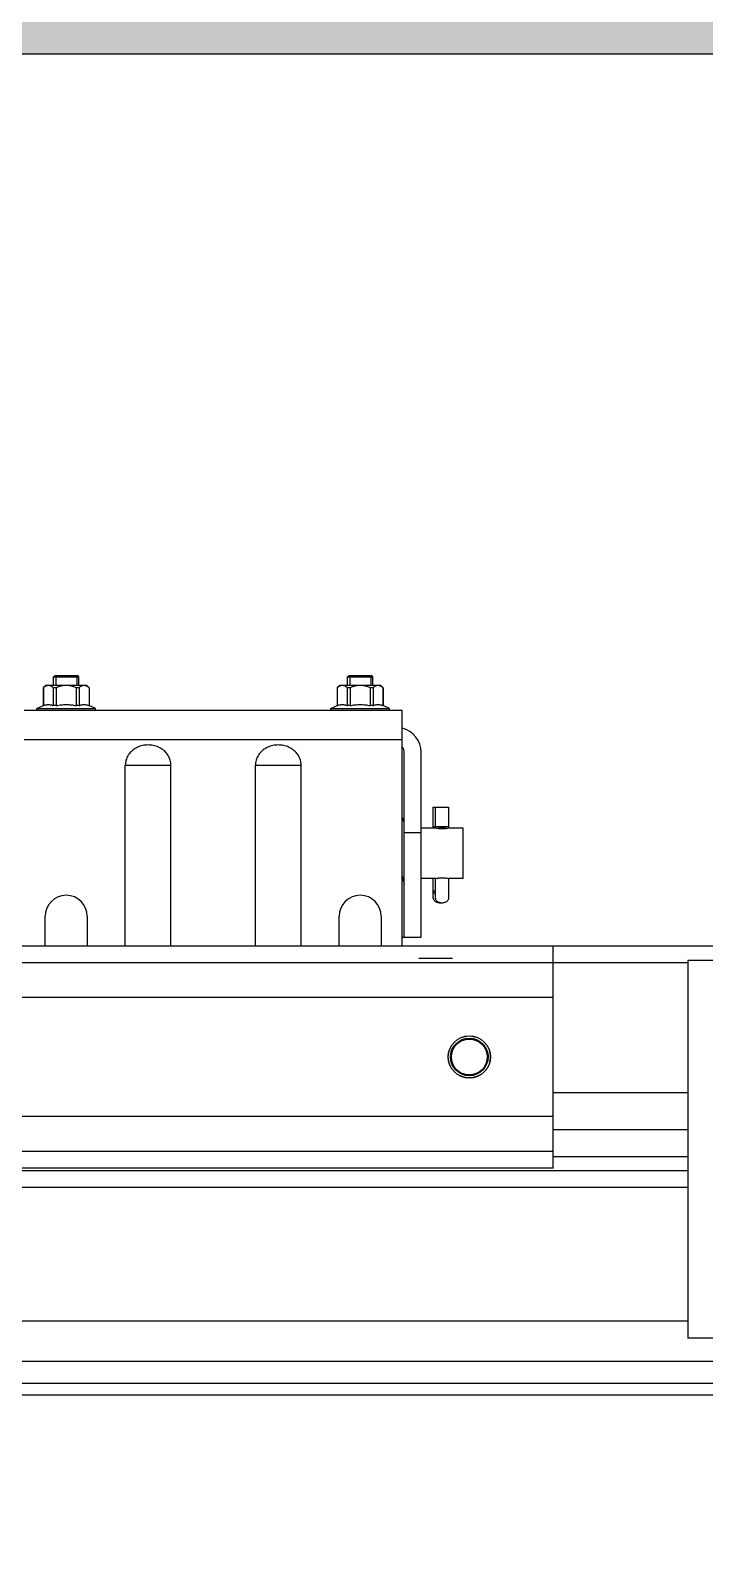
# Model space of a CAD drawing. Header units: millimetres. Extents: x 21899 to 38731, y -5425 to 3612.
# Drawn here: x 37966.6 to 38127.1, y -2828.1 to -2465 of the extents above; entities that cross this region are included whole.
import ezdxf

# ---------------------------------------------------------------- set-up
doc = ezdxf.new("R2010")
doc.units = ezdxf.units.MM
doc.layers.add('dwgmodels.com', color=250, linetype='Continuous')

msp = doc.modelspace()

# ---------------------------------------------------------------- hatches: boundary and pattern name
at = {"layer": 'dwgmodels.com', "true_color": 0xc7c8ca}
h = msp.add_hatch(color=9, dxfattribs=at)
h.dxf.hatch_style = 1
h.paths.add_polyline_path([(34948.2, -2243.56), (38731.26, -2243.56), (38731.26, -2470.56), (35198.2, -2470.56), (35198.2, -2828.14), (34948.2, -2828.14)])

# ---------------------------------------------------------------- linework, layer by layer
at = {"color": 7, "linetype": 'Continuous'}
for p, q in [((37970.21, -2620.92), (37969.64, -2621.49)), ((37969.64, -2621.49), (37969.64, -2625.73)), ((37969.65, -2621.49), (37969.64, -2621.49)), ((37969.65, -2621.49), (37969.65, -2625.73)), ((37979.97, -2620.92), (37970.21, -2620.92)), ((37972.02, -2621.49), (37972.02, -2625.73)), ((37972.72, -2621.49), (37972.02, -2621.49)), ((37972.09, -2618.92), (37972.44, -2618.56)), ((37972.09, -2620.92), (37972.09, -2618.92)), ((37972.09, -2618.92), (37978.09, -2618.92)), ((37972.44, -2618.56), (37977.73, -2618.56)), ((37972.72, -2621.49), (37972.72, -2625.73)), ((37977.46, -2621.49), (37977.46, -2625.73)), ((37978.15, -2621.49), (37977.46, -2621.49)), ((37978.09, -2618.92), (37977.73, -2618.56)), ((37978.09, -2620.92), (37978.09, -2618.92)), ((37978.15, -2621.49), (37978.15, -2625.73)), ((37979.97, -2620.92), (37980.54, -2621.49)), ((37980.52, -2621.49), (37980.52, -2625.73)), ((37980.54, -2621.49), (37980.52, -2621.49)), ((37980.54, -2621.49), (37980.54, -2625.73)), ((38040.21, -2620.92), (38039.64, -2621.49)), ((38039.64, -2621.49), (38039.64, -2625.73)), ((38039.65, -2621.49), (38039.64, -2621.49)), ((38039.65, -2621.49), (38039.65, -2625.73)), ((38049.97, -2620.92), (38040.21, -2620.92)), ((38042.02, -2621.49), (38042.02, -2625.73)), ((38042.72, -2621.49), (38042.02, -2621.49)), ((38042.09, -2618.92), (38042.44, -2618.56)), ((38042.09, -2620.92), (38042.09, -2618.92)), ((38042.09, -2618.92), (38048.09, -2618.92)), ((38042.44, -2618.56), (38047.73, -2618.56)), ((38042.72, -2621.49), (38042.72, -2625.73)), ((38047.46, -2621.49), (38047.46, -2625.73)), ((38048.15, -2621.49), (38047.46, -2621.49)), ((38048.09, -2618.92), (38047.73, -2618.56)), ((38048.09, -2620.92), (38048.09, -2618.92)), ((38048.15, -2621.49), (38048.15, -2625.73)), ((38049.97, -2620.92), (38050.54, -2621.49)), ((38050.52, -2621.49), (38050.52, -2625.73)), ((38050.54, -2621.49), (38050.52, -2621.49)), ((38050.54, -2621.49), (38050.54, -2625.73)), ((37968.09, -2626.42), (37969.64, -2625.73)), ((37969.65, -2625.73), (37969.64, -2625.73)), ((37972.72, -2625.73), (37972.02, -2625.73)), ((37978.15, -2625.73), (37977.46, -2625.73)), ((37980.54, -2625.73), (37980.52, -2625.73)), ((37982.09, -2626.42), (37980.54, -2625.73)), ((38038.09, -2626.42), (38039.64, -2625.73)), ((38039.65, -2625.73), (38039.64, -2625.73)), ((38042.72, -2625.73), (38042.02, -2625.73)), ((38048.15, -2625.73), (38047.46, -2625.73)), ((38050.54, -2625.73), (38050.52, -2625.73)), ((38052.09, -2626.42), (38050.54, -2625.73)), ((38055.09, -2626.92), (37965.09, -2626.92)), ((37968.09, -2626.92), (37968.09, -2626.42)), ((37968.09, -2626.42), (37982.09, -2626.42)), ((37982.09, -2626.92), (37982.09, -2626.42)), ((38038.09, -2626.42), (38052.09, -2626.42)), ((38038.09, -2626.92), (38038.09, -2626.42)), ((38052.09, -2626.92), (38052.09, -2626.42)), ((38055.09, -2682.92), (38055.09, -2626.92)), ((37989.16, -2682.92), (37989.16, -2639.92)), ((38000.01, -2682.92), (38000.01, -2639.92)), ((38020.16, -2682.92), (38020.16, -2639.92)), ((38031.01, -2682.92), (38031.01, -2639.92)), ((38055.59, -2680.92), (38055.59, -2636.92)), ((38059.59, -2680.92), (38059.59, -2636.92)), ((38062.49, -2649.92), (38066.19, -2649.92)), ((38062.49, -2654.92), (38062.49, -2649.92)), ((38062.99, -2654.92), (38062.99, -2649.92)), ((38066.19, -2654.92), (38066.19, -2649.92)), ((38062.99, -2654.92), (38059.59, -2654.92)), ((38069.59, -2654.92), (38066.19, -2654.92)), ((38069.59, -2666.92), (38069.59, -2654.92)), ((38055.22, -2666.92), (38055.09, -2666.92)), ((38063.09, -2666.92), (38059.59, -2666.92)), ((38062.49, -2671.66), (38062.49, -2666.92)), ((38062.99, -2671.66), (38062.99, -2666.92)), ((38069.59, -2666.92), (38066.09, -2666.92)), ((38066.19, -2671.66), (38066.19, -2666.92)), ((38062.99, -2669.89), (38062.49, -2669.89)), ((37970.09, -2682.92), (37970.09, -2675.92)), ((37980.09, -2675.92), (37980.09, -2682.92)), ((38040.09, -2682.92), (38040.09, -2675.92)), ((38050.09, -2675.92), (38050.09, -2682.92)), ((37804.08, -2682.92), (38306.08, -2682.92)), ((38055.09, -2680.92), (38059.59, -2680.92)), ((38091.08, -2735.92), (38091.08, -2682.92)), ((38091.08, -2695.22), (37821.08, -2695.22)), ((38091.08, -2723.62), (37821.08, -2723.62)), ((37804.08, -2736.42), (38123.08, -2736.42)), ((38091.08, -2735.92), (37821.08, -2735.92)), ((38307.13, -2789.92), (37776.08, -2789.92))]:
    msp.add_line(p, q, dxfattribs=at)
at = {"color": 2, "linetype": 'Continuous'}
for p, q in [((37972.59, -2618.56), (37972.59, -2620.92)), ((37977.59, -2618.56), (37977.59, -2620.92)), ((38042.59, -2618.56), (38042.59, -2620.92)), ((38047.59, -2618.56), (38047.59, -2620.92))]:
    msp.add_line(p, q, dxfattribs=at)
at = {"color": 9, "linetype": 'Continuous'}
for p, q in [((38055.09, -2633.92), (37965.09, -2633.92)), ((37989.16, -2639.92), (38000.01, -2639.92)), ((38020.16, -2639.92), (38031.01, -2639.92)), ((38066.19, -2654.61), (38062.49, -2654.61)), ((38055.59, -2655.92), (38059.59, -2655.92)), ((37804.08, -2686.92), (38123.08, -2686.92)), ((38091.08, -2717.88), (38123.08, -2717.88)), ((38091.08, -2726.7), (38123.08, -2726.7)), ((38091.08, -2731.92), (37821.08, -2731.92)), ((38091.08, -2733.12), (38123.08, -2733.12)), ((37804.08, -2740.42), (38123.08, -2740.42)), ((37804.08, -2772.22), (38123.08, -2772.22)), ((37804.08, -2781.86), (38306.08, -2781.86)), ((37782.4, -2787.06), (38306.08, -2787.06))]:
    msp.add_line(p, q, dxfattribs=at)
at = {"color": 3, "linetype": 'Continuous'}
for p, q in [((38059.09, -2685.92), (38067.09, -2685.92)), ((38059.09, -2685.92), (38067.09, -2685.92)), ((38183.07, -2686.42), (38123.08, -2686.42)), ((38123.08, -2686.42), (38123.08, -2776.42)), ((38183.07, -2776.42), (38123.08, -2776.42))]:
    msp.add_line(p, q, dxfattribs=at)
at = {"color": 7, "linetype": 'Continuous'}
for points in [[(38055.59, -2653.57), (38055.35, -2652.88), (38055.09, -2652.3)], [(38055.09, -2666.37), (38055.2, -2666.84), (38055.45, -2667.81), (38055.59, -2668.26)]]:
    msp.add_lwpolyline(points, dxfattribs=at)
for radius in [5.04, 4.48]:
    msp.add_circle((38071.08, -2709.42), radius, dxfattribs=at)
at = {"color": 9, "linetype": 'Continuous'}
for radius in [5, 4.28]:
    msp.add_circle((38071.08, -2709.42), radius, dxfattribs=at)
at = {"color": 7, "linetype": 'Continuous'}
for centre, radius, end in [((38053.59, -2636.92), 6, 75.4804), ((38053.59, -2636.92), 2, 40.7746), ((37975.09, -2675.92), 5, 180), ((38045.09, -2675.92), 5, 180)]:
    msp.add_arc(centre, radius, 0, end, dxfattribs=at)
for points, start_tangent, end_tangent in [([(37972.02, -2621.49), (37971.74, -2621.27), (37971.48, -2621.11), (37971.22, -2621), (37970.96, -2620.95), (37970.71, -2620.95), (37970.46, -2621), (37970.2, -2621.11), (37969.93, -2621.27), (37969.65, -2621.49)], (-0.754808, 0.655945), (-0.754808, -0.655945)), ([(37977.46, -2621.49), (37976.9, -2621.27), (37976.37, -2621.11), (37975.85, -2621), (37975.34, -2620.95), (37974.83, -2620.95), (37974.32, -2621), (37973.81, -2621.11), (37973.28, -2621.27), (37972.72, -2621.49)], (-0.917161, 0.398517), (-0.917161, -0.398517)), ([(37980.52, -2621.49), (37980.24, -2621.27), (37979.98, -2621.11), (37979.72, -2621), (37979.47, -2620.95), (37979.21, -2620.95), (37978.96, -2621), (37978.7, -2621.11), (37978.43, -2621.27), (37978.15, -2621.49)], (-0.754808, 0.655945), (-0.754808, -0.655945)), ([(38042.02, -2621.49), (38041.74, -2621.27), (38041.48, -2621.11), (38041.22, -2621), (38040.96, -2620.95), (38040.71, -2620.95), (38040.46, -2621), (38040.2, -2621.11), (38039.93, -2621.27), (38039.65, -2621.49)], (-0.754808, 0.655945), (-0.754808, -0.655945)), ([(38047.46, -2621.49), (38046.9, -2621.27), (38046.37, -2621.11), (38045.85, -2621), (38045.34, -2620.95), (38044.83, -2620.95), (38044.32, -2621), (38043.81, -2621.11), (38043.28, -2621.27), (38042.72, -2621.49)], (-0.917161, 0.398517), (-0.917161, -0.398517)), ([(38050.52, -2621.49), (38050.24, -2621.27), (38049.98, -2621.11), (38049.72, -2621), (38049.47, -2620.95), (38049.21, -2620.95), (38048.96, -2621), (38048.7, -2621.11), (38048.43, -2621.27), (38048.15, -2621.49)], (-0.754808, 0.655945), (-0.754808, -0.655945)), ([(37969.65, -2625.73), (37969.95, -2625.63), (37970.25, -2625.56), (37970.54, -2625.51), (37970.84, -2625.5), (37971.13, -2625.51), (37971.43, -2625.56), (37971.72, -2625.63), (37972.02, -2625.73)], (0.934078, 0.357068), (0.934078, -0.357068)), ([(37972.72, -2625.73), (37973.32, -2625.63), (37973.91, -2625.56), (37974.5, -2625.51), (37975.09, -2625.5), (37975.68, -2625.51), (37976.27, -2625.56), (37976.86, -2625.63), (37977.46, -2625.73)], (0.98222, 0.187736), (0.98222, -0.187736)), ([(37978.15, -2625.73), (37978.46, -2625.63), (37978.75, -2625.56), (37979.04, -2625.51), (37979.34, -2625.5), (37979.63, -2625.51), (37979.93, -2625.56), (37980.22, -2625.63), (37980.52, -2625.73)], (0.934078, 0.357068), (0.934078, -0.357068)), ([(38039.65, -2625.73), (38039.95, -2625.63), (38040.25, -2625.56), (38040.54, -2625.51), (38040.84, -2625.5), (38041.13, -2625.51), (38041.43, -2625.56), (38041.72, -2625.63), (38042.02, -2625.73)], (0.934078, 0.357068), (0.934078, -0.357068)), ([(38042.72, -2625.73), (38043.32, -2625.63), (38043.91, -2625.56), (38044.5, -2625.51), (38045.09, -2625.5), (38045.68, -2625.51), (38046.27, -2625.56), (38046.86, -2625.63), (38047.46, -2625.73)], (0.98222, 0.187736), (0.98222, -0.187736)), ([(38048.15, -2625.73), (38048.46, -2625.63), (38048.75, -2625.56), (38049.04, -2625.51), (38049.34, -2625.5), (38049.63, -2625.51), (38049.93, -2625.56), (38050.22, -2625.63), (38050.52, -2625.73)], (0.934078, 0.357068), (0.934078, -0.357068)), ([(38000.01, -2639.92), (37999.86, -2638.76), (37999.39, -2637.66), (37998.63, -2636.7), (37997.63, -2635.92), (37996.45, -2635.4), (37995.2, -2635.15), (37993.91, -2635.15), (37992.66, -2635.42), (37991.52, -2635.94), (37990.53, -2636.71), (37989.78, -2637.67), (37989.32, -2638.77), (37989.16, -2639.92)], (0.000029, 1), (0, -1)), ([(38031.01, -2639.92), (38030.86, -2638.76), (38030.39, -2637.66), (38029.63, -2636.7), (38028.63, -2635.92), (38027.45, -2635.4), (38026.2, -2635.15), (38024.91, -2635.15), (38023.66, -2635.42), (38022.52, -2635.94), (38021.53, -2636.71), (38020.78, -2637.67), (38020.32, -2638.77), (38020.16, -2639.92)], (0.000029, 1), (0, -1)), ([(38063.55, -2655.01), (38063.56, -2655), (38063.77, -2654.9), (38064.01, -2654.82), (38064.29, -2654.78), (38064.59, -2654.76), (38064.88, -2654.78), (38065.16, -2654.82), (38065.41, -2654.9), (38065.61, -2655), (38065.63, -2655.01)], (0.847255, 0.531187), (0.847315, -0.53109)), ([(38066, -2654.94), (38065.74, -2654.99), (38065.34, -2655.06), (38064.85, -2655.1), (38064.33, -2655.1), (38063.84, -2655.06), (38063.44, -2654.99), (38063.18, -2654.94)], (-0.973267, -0.229678), (-0.973275, 0.229642)), ([(38063.18, -2666.89), (38063.44, -2666.84), (38063.84, -2666.77), (38064.33, -2666.73), (38064.85, -2666.73), (38065.34, -2666.77), (38065.74, -2666.84), (38066, -2666.89)], (0.973258, 0.229714), (0.973267, -0.229677)), ([(38062.49, -2669.89), (38062.56, -2670.12), (38062.69, -2670.34), (38062.89, -2670.54), (38062.98, -2670.6)], (0.138104, -0.990418), (0.831637, -0.555319)), ([(38062.49, -2671.66), (38062.56, -2671.89), (38062.69, -2672.11), (38062.89, -2672.3), (38063.14, -2672.46), (38063.43, -2672.58), (38063.75, -2672.66), (38064.09, -2672.68), (38064.34, -2672.67)], (0.138104, -0.990418), (0.99383, 0.110915)), ([(38062.99, -2671.66), (38063.06, -2671.89), (38063.19, -2672.11), (38063.39, -2672.3), (38063.64, -2672.46), (38063.93, -2672.58), (38064.25, -2672.66), (38064.59, -2672.68), (38064.92, -2672.66), (38065.24, -2672.58), (38065.54, -2672.46), (38065.79, -2672.3), (38065.98, -2672.11), (38066.12, -2671.89), (38066.19, -2671.66)], (0.138104, -0.990418), (0.138104, 0.990418))]:
    msp.add_spline(points, degree=3, dxfattribs=dict(at, start_tangent=start_tangent, end_tangent=end_tangent))
at = {"layer": 'dwgmodels.com', "color": 5}
msp.add_lwpolyline([(34948.2, -2243.56), (38731.26, -2243.56), (38731.26, -2470.56), (35198.2, -2470.56), (35198.2, -2828.14), (34948.2, -2828.14), (34948.2, -2243.56)], dxfattribs=at)

doc.saveas('drawing.dxf')
